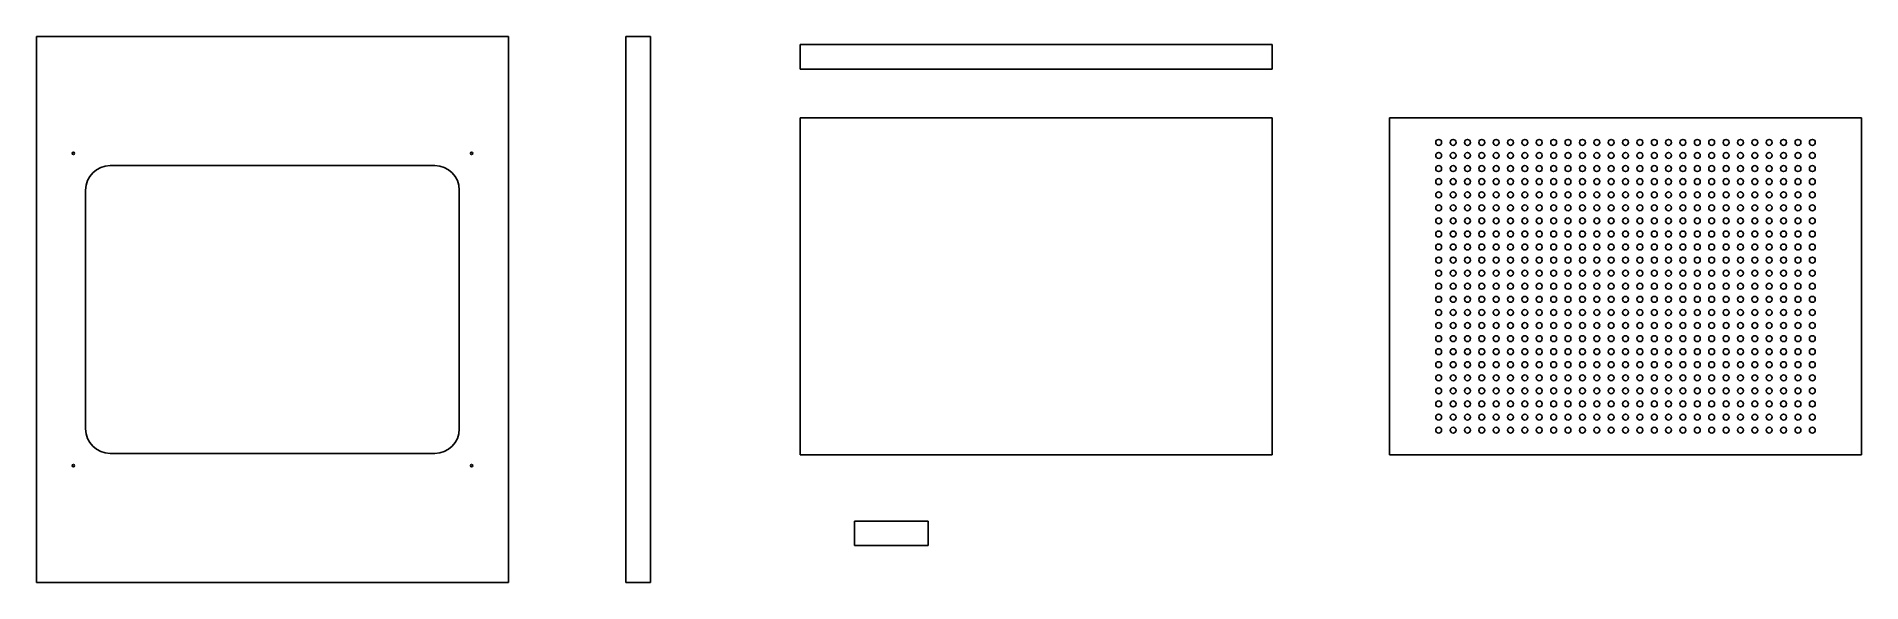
# Model space of a CAD drawing. Header units: millimetres. Extents: x -192 to 1293, y -222 to 222.
import ezdxf

# ---------------------------------------------------------------- set-up
doc = ezdxf.new("R2010")
doc.units = ezdxf.units.MM

msp = doc.modelspace()

# ---------------------------------------------------------------- linework, layer by layer
at = {"color": 7, "linetype": 'Continuous', "lineweight": 25}
for p, q in [((-192, -222), (-192, 222)), ((-192, 222), (192, 222)), ((192, -222), (192, 222)), ((287.5, 222), (287.5, -222)), ((287.5, 222), (307.5, 222)), ((307.5, 222), (307.5, -222)), ((429.2, 195.4), (429.2, 215.4)), ((429.2, 215.4), (813.2, 215.4)), ((813.2, 195.4), (813.2, 215.4)), ((429.2, 195.4), (813.2, 195.4)), ((429.2, -118.1), (429.2, 155.9)), ((813.2, 155.9), (429.2, 155.9)), ((813.2, -118.1), (813.2, 155.9)), ((908.8, 155.9), (1292.8, 155.9)), ((908.8, 155.9), (908.8, -118.1)), ((1292.8, 155.9), (1292.8, -118.1)), ((132, 117), (-132, 117)), ((-152, 97), (-152, -97)), ((152, -97), (152, 97)), ((-132, -117), (132, -117)), ((813.2, -118.1), (429.2, -118.1)), ((908.8, -118.1), (1292.8, -118.1)), ((473.4, -172), (473.4, -192)), ((473.4, -172), (533.4, -172)), ((533.4, -172), (533.4, -192)), ((473.4, -192), (533.4, -192)), ((-192, -222), (192, -222)), ((287.5, -222), (307.5, -222))]:
    msp.add_line(p, q, dxfattribs=at)
for centre, radius in [((948.8, 135.9), 2.4), ((960.5, 135.9), 2.4), ((972.2, 135.9), 2.4), ((983.8, 135.9), 2.4), ((995.5, 135.9), 2.4), ((1007.2, 135.9), 2.4), ((1018.9, 135.9), 2.4), ((1030.6, 135.9), 2.4), ((1042.3, 135.9), 2.4), ((1054, 135.9), 2.4), ((1065.7, 135.9), 2.4), ((1077.4, 135.9), 2.4), ((1089.1, 135.9), 2.4), ((1100.8, 135.9), 2.4), ((1112.5, 135.9), 2.4), ((1124.2, 135.9), 2.4), ((1135.8, 135.9), 2.4), ((1147.5, 135.9), 2.4), ((1159.2, 135.9), 2.4), ((1170.9, 135.9), 2.4), ((1182.6, 135.9), 2.4), ((1194.3, 135.9), 2.4), ((1206, 135.9), 2.4), ((1217.7, 135.9), 2.4), ((1229.4, 135.9), 2.4), ((1241.1, 135.9), 2.4), ((1252.8, 135.9), 2.4), ((-162, 127), 1), ((162, 127), 1), ((948.8, 125.3), 2.4), ((960.5, 125.3), 2.4), ((972.2, 125.3), 2.4), ((983.8, 125.3), 2.4), ((995.5, 125.3), 2.4), ((1007.2, 125.3), 2.4), ((1018.9, 125.3), 2.4), ((1030.6, 125.3), 2.4), ((1042.3, 125.3), 2.4), ((1054, 125.3), 2.4), ((1065.7, 125.3), 2.4), ((1077.4, 125.3), 2.4), ((1089.1, 125.3), 2.4), ((1100.8, 125.3), 2.4), ((1112.5, 125.3), 2.4), ((1124.2, 125.3), 2.4), ((1135.8, 125.3), 2.4), ((1147.5, 125.3), 2.4), ((1159.2, 125.3), 2.4), ((1170.9, 125.3), 2.4), ((1182.6, 125.3), 2.4), ((1194.3, 125.3), 2.4), ((1206, 125.3), 2.4), ((1217.7, 125.3), 2.4), ((1229.4, 125.3), 2.4), ((1241.1, 125.3), 2.4), ((1252.8, 125.3), 2.4), ((948.8, 114.6), 2.4), ((948.8, 104), 2.4), ((960.5, 114.6), 2.4), ((960.5, 104), 2.4), ((972.2, 114.6), 2.4), ((972.2, 104), 2.4), ((983.8, 114.6), 2.4), ((983.8, 104), 2.4), ((995.5, 114.6), 2.4), ((995.5, 104), 2.4), ((1007.2, 114.6), 2.4), ((1007.2, 104), 2.4), ((1018.9, 114.6), 2.4), ((1018.9, 104), 2.4), ((1030.6, 114.6), 2.4), ((1030.6, 104), 2.4), ((1042.3, 114.6), 2.4), ((1042.3, 104), 2.4), ((1054, 114.6), 2.4), ((1054, 104), 2.4), ((1065.7, 114.6), 2.4), ((1065.7, 104), 2.4), ((1077.4, 114.6), 2.4), ((1077.4, 104), 2.4), ((1089.1, 114.6), 2.4), ((1089.1, 104), 2.4), ((1100.8, 114.6), 2.4), ((1100.8, 104), 2.4), ((1112.5, 114.6), 2.4), ((1112.5, 104), 2.4), ((1124.2, 114.6), 2.4), ((1124.2, 104), 2.4), ((1135.8, 114.6), 2.4), ((1135.8, 104), 2.4), ((1147.5, 114.6), 2.4), ((1147.5, 104), 2.4), ((1159.2, 114.6), 2.4), ((1159.2, 104), 2.4), ((1170.9, 114.6), 2.4), ((1170.9, 104), 2.4), ((1182.6, 114.6), 2.4), ((1182.6, 104), 2.4), ((1194.3, 114.6), 2.4), ((1194.3, 104), 2.4), ((1206, 114.6), 2.4), ((1206, 104), 2.4), ((1217.7, 114.6), 2.4), ((1217.7, 104), 2.4), ((1229.4, 114.6), 2.4), ((1229.4, 104), 2.4), ((1241.1, 114.6), 2.4), ((1241.1, 104), 2.4), ((1252.8, 114.6), 2.4), ((1252.8, 104), 2.4), ((948.8, 93.3), 2.4), ((960.5, 93.3), 2.4), ((972.2, 93.3), 2.4), ((983.8, 93.3), 2.4), ((995.5, 93.3), 2.4), ((1007.2, 93.3), 2.4), ((1018.9, 93.3), 2.4), ((1030.6, 93.3), 2.4), ((1042.3, 93.3), 2.4), ((1054, 93.3), 2.4), ((1065.7, 93.3), 2.4), ((1077.4, 93.3), 2.4), ((1089.1, 93.3), 2.4), ((1100.8, 93.3), 2.4), ((1112.5, 93.3), 2.4), ((1124.2, 93.3), 2.4), ((1135.8, 93.3), 2.4), ((1147.5, 93.3), 2.4), ((1159.2, 93.3), 2.4), ((1170.9, 93.3), 2.4), ((1182.6, 93.3), 2.4), ((1194.3, 93.3), 2.4), ((1206, 93.3), 2.4), ((1217.7, 93.3), 2.4), ((1229.4, 93.3), 2.4), ((1241.1, 93.3), 2.4), ((1252.8, 93.3), 2.4), ((948.8, 82.7), 2.4), ((948.8, 72.1), 2.4), ((960.5, 82.7), 2.4), ((960.5, 72.1), 2.4), ((972.2, 82.7), 2.4), ((972.2, 72.1), 2.4), ((983.8, 82.7), 2.4), ((983.8, 72.1), 2.4), ((995.5, 82.7), 2.4), ((995.5, 72.1), 2.4), ((1007.2, 82.7), 2.4), ((1007.2, 72.1), 2.4), ((1018.9, 82.7), 2.4), ((1018.9, 72.1), 2.4), ((1030.6, 82.7), 2.4), ((1030.6, 72.1), 2.4), ((1042.3, 82.7), 2.4), ((1042.3, 72.1), 2.4), ((1054, 82.7), 2.4), ((1054, 72.1), 2.4), ((1065.7, 82.7), 2.4), ((1065.7, 72.1), 2.4), ((1077.4, 82.7), 2.4), ((1077.4, 72.1), 2.4), ((1089.1, 82.7), 2.4), ((1089.1, 72.1), 2.4), ((1100.8, 82.7), 2.4), ((1100.8, 72.1), 2.4), ((1112.5, 82.7), 2.4), ((1112.5, 72.1), 2.4), ((1124.2, 82.7), 2.4), ((1124.2, 72.1), 2.4), ((1135.8, 82.7), 2.4), ((1135.8, 72.1), 2.4), ((1147.5, 82.7), 2.4), ((1147.5, 72.1), 2.4), ((1159.2, 82.7), 2.4), ((1159.2, 72.1), 2.4), ((1170.9, 82.7), 2.4), ((1170.9, 72.1), 2.4), ((1182.6, 82.7), 2.4), ((1182.6, 72.1), 2.4), ((1194.3, 82.7), 2.4), ((1194.3, 72.1), 2.4), ((1206, 82.7), 2.4), ((1206, 72.1), 2.4), ((1217.7, 82.7), 2.4), ((1217.7, 72.1), 2.4), ((1229.4, 82.7), 2.4), ((1229.4, 72.1), 2.4), ((1241.1, 82.7), 2.4), ((1241.1, 72.1), 2.4), ((1252.8, 82.7), 2.4), ((1252.8, 72.1), 2.4), ((948.8, 61.4), 2.4), ((960.5, 61.4), 2.4), ((972.2, 61.4), 2.4), ((983.8, 61.4), 2.4), ((995.5, 61.4), 2.4), ((1007.2, 61.4), 2.4), ((1018.9, 61.4), 2.4), ((1030.6, 61.4), 2.4), ((1042.3, 61.4), 2.4), ((1054, 61.4), 2.4), ((1065.7, 61.4), 2.4), ((1077.4, 61.4), 2.4), ((1089.1, 61.4), 2.4), ((1100.8, 61.4), 2.4), ((1112.5, 61.4), 2.4), ((1124.2, 61.4), 2.4), ((1135.8, 61.4), 2.4), ((1147.5, 61.4), 2.4), ((1159.2, 61.4), 2.4), ((1170.9, 61.4), 2.4), ((1182.6, 61.4), 2.4), ((1194.3, 61.4), 2.4), ((1206, 61.4), 2.4), ((1217.7, 61.4), 2.4), ((1229.4, 61.4), 2.4), ((1241.1, 61.4), 2.4), ((1252.8, 61.4), 2.4), ((948.8, 50.8), 2.4), ((960.5, 50.8), 2.4), ((972.2, 50.8), 2.4), ((983.8, 50.8), 2.4), ((995.5, 50.8), 2.4), ((1007.2, 50.8), 2.4), ((1018.9, 50.8), 2.4), ((1030.6, 50.8), 2.4), ((1042.3, 50.8), 2.4), ((1054, 50.8), 2.4), ((1065.7, 50.8), 2.4), ((1077.4, 50.8), 2.4), ((1089.1, 50.8), 2.4), ((1100.8, 50.8), 2.4), ((1112.5, 50.8), 2.4), ((1124.2, 50.8), 2.4), ((1135.8, 50.8), 2.4), ((1147.5, 50.8), 2.4), ((1159.2, 50.8), 2.4), ((1170.9, 50.8), 2.4), ((1182.6, 50.8), 2.4), ((1194.3, 50.8), 2.4), ((1206, 50.8), 2.4), ((1217.7, 50.8), 2.4), ((1229.4, 50.8), 2.4), ((1241.1, 50.8), 2.4), ((1252.8, 50.8), 2.4), ((948.8, 40.2), 2.4), ((948.8, 29.5), 2.4), ((960.5, 40.2), 2.4), ((960.5, 29.5), 2.4), ((972.2, 40.2), 2.4), ((972.2, 29.5), 2.4), ((983.8, 40.2), 2.4), ((983.8, 29.5), 2.4), ((995.5, 40.2), 2.4), ((995.5, 29.5), 2.4), ((1007.2, 40.2), 2.4), ((1007.2, 29.5), 2.4), ((1018.9, 40.2), 2.4), ((1018.9, 29.5), 2.4), ((1030.6, 40.2), 2.4), ((1030.6, 29.5), 2.4), ((1042.3, 40.2), 2.4), ((1042.3, 29.5), 2.4), ((1054, 40.2), 2.4), ((1054, 29.5), 2.4), ((1065.7, 40.2), 2.4), ((1065.7, 29.5), 2.4), ((1077.4, 40.2), 2.4), ((1077.4, 29.5), 2.4), ((1089.1, 40.2), 2.4), ((1089.1, 29.5), 2.4), ((1100.8, 40.2), 2.4), ((1100.8, 29.5), 2.4), ((1112.5, 40.2), 2.4), ((1112.5, 29.5), 2.4), ((1124.2, 40.2), 2.4), ((1124.2, 29.5), 2.4), ((1135.8, 40.2), 2.4), ((1135.8, 29.5), 2.4), ((1147.5, 40.2), 2.4), ((1147.5, 29.5), 2.4), ((1159.2, 40.2), 2.4), ((1159.2, 29.5), 2.4), ((1170.9, 40.2), 2.4), ((1170.9, 29.5), 2.4), ((1182.6, 40.2), 2.4), ((1182.6, 29.5), 2.4), ((1194.3, 40.2), 2.4), ((1194.3, 29.5), 2.4), ((1206, 40.2), 2.4), ((1206, 29.5), 2.4), ((1217.7, 40.2), 2.4), ((1217.7, 29.5), 2.4), ((1229.4, 40.2), 2.4), ((1229.4, 29.5), 2.4), ((1241.1, 40.2), 2.4), ((1241.1, 29.5), 2.4), ((1252.8, 40.2), 2.4), ((1252.8, 29.5), 2.4), ((948.8, 18.9), 2.4), ((960.5, 18.9), 2.4), ((972.2, 18.9), 2.4), ((983.8, 18.9), 2.4), ((995.5, 18.9), 2.4), ((1007.2, 18.9), 2.4), ((1018.9, 18.9), 2.4), ((1030.6, 18.9), 2.4), ((1042.3, 18.9), 2.4), ((1054, 18.9), 2.4), ((1065.7, 18.9), 2.4), ((1077.4, 18.9), 2.4), ((1089.1, 18.9), 2.4), ((1100.8, 18.9), 2.4), ((1112.5, 18.9), 2.4), ((1124.2, 18.9), 2.4), ((1135.8, 18.9), 2.4), ((1147.5, 18.9), 2.4), ((1159.2, 18.9), 2.4), ((1170.9, 18.9), 2.4), ((1182.6, 18.9), 2.4), ((1194.3, 18.9), 2.4), ((1206, 18.9), 2.4), ((1217.7, 18.9), 2.4), ((1229.4, 18.9), 2.4), ((1241.1, 18.9), 2.4), ((1252.8, 18.9), 2.4), ((948.8, 8.3), 2.4), ((948.8, -2.4), 2.4), ((960.5, 8.3), 2.4), ((960.5, -2.4), 2.4), ((972.2, 8.3), 2.4), ((972.2, -2.4), 2.4), ((983.8, 8.3), 2.4), ((983.8, -2.4), 2.4), ((995.5, 8.3), 2.4), ((995.5, -2.4), 2.4), ((1007.2, 8.3), 2.4), ((1007.2, -2.4), 2.4), ((1018.9, 8.3), 2.4), ((1018.9, -2.4), 2.4), ((1030.6, 8.3), 2.4), ((1030.6, -2.4), 2.4), ((1042.3, 8.3), 2.4), ((1042.3, -2.4), 2.4), ((1054, 8.3), 2.4), ((1054, -2.4), 2.4), ((1065.7, 8.3), 2.4), ((1065.7, -2.4), 2.4), ((1077.4, 8.3), 2.4), ((1077.4, -2.4), 2.4), ((1089.1, 8.3), 2.4), ((1089.1, -2.4), 2.4), ((1100.8, 8.3), 2.4), ((1100.8, -2.4), 2.4), ((1112.5, 8.3), 2.4), ((1112.5, -2.4), 2.4), ((1124.2, 8.3), 2.4), ((1124.2, -2.4), 2.4), ((1135.8, 8.3), 2.4), ((1135.8, -2.4), 2.4), ((1147.5, 8.3), 2.4), ((1147.5, -2.4), 2.4), ((1159.2, 8.3), 2.4), ((1159.2, -2.4), 2.4), ((1170.9, 8.3), 2.4), ((1170.9, -2.4), 2.4), ((1182.6, 8.3), 2.4), ((1182.6, -2.4), 2.4), ((1194.3, 8.3), 2.4), ((1194.3, -2.4), 2.4), ((1206, 8.3), 2.4), ((1206, -2.4), 2.4), ((1217.7, 8.3), 2.4), ((1217.7, -2.4), 2.4), ((1229.4, 8.3), 2.4), ((1229.4, -2.4), 2.4), ((1241.1, 8.3), 2.4), ((1241.1, -2.4), 2.4), ((1252.8, 8.3), 2.4), ((1252.8, -2.4), 2.4), ((948.8, -13), 2.4), ((960.5, -13), 2.4), ((972.2, -13), 2.4), ((983.8, -13), 2.4), ((995.5, -13), 2.4), ((1007.2, -13), 2.4), ((1018.9, -13), 2.4), ((1030.6, -13), 2.4), ((1042.3, -13), 2.4), ((1054, -13), 2.4), ((1065.7, -13), 2.4), ((1077.4, -13), 2.4), ((1089.1, -13), 2.4), ((1100.8, -13), 2.4), ((1112.5, -13), 2.4), ((1124.2, -13), 2.4), ((1135.8, -13), 2.4), ((1147.5, -13), 2.4), ((1159.2, -13), 2.4), ((1170.9, -13), 2.4), ((1182.6, -13), 2.4), ((1194.3, -13), 2.4), ((1206, -13), 2.4), ((1217.7, -13), 2.4), ((1229.4, -13), 2.4), ((1241.1, -13), 2.4), ((1252.8, -13), 2.4), ((948.8, -23.7), 2.4), ((960.5, -23.7), 2.4), ((972.2, -23.7), 2.4), ((983.8, -23.7), 2.4), ((995.5, -23.7), 2.4), ((1007.2, -23.7), 2.4), ((1018.9, -23.7), 2.4), ((1030.6, -23.7), 2.4), ((1042.3, -23.7), 2.4), ((1054, -23.7), 2.4), ((1065.7, -23.7), 2.4), ((1077.4, -23.7), 2.4), ((1089.1, -23.7), 2.4), ((1100.8, -23.7), 2.4), ((1112.5, -23.7), 2.4), ((1124.2, -23.7), 2.4), ((1135.8, -23.7), 2.4), ((1147.5, -23.7), 2.4), ((1159.2, -23.7), 2.4), ((1170.9, -23.7), 2.4), ((1182.6, -23.7), 2.4), ((1194.3, -23.7), 2.4), ((1206, -23.7), 2.4), ((1217.7, -23.7), 2.4), ((1229.4, -23.7), 2.4), ((1241.1, -23.7), 2.4), ((1252.8, -23.7), 2.4), ((948.8, -34.3), 2.4), ((948.8, -44.9), 2.4), ((960.5, -34.3), 2.4), ((960.5, -44.9), 2.4), ((972.2, -34.3), 2.4), ((972.2, -44.9), 2.4), ((983.8, -34.3), 2.4), ((983.8, -44.9), 2.4), ((995.5, -34.3), 2.4), ((995.5, -44.9), 2.4), ((1007.2, -34.3), 2.4), ((1007.2, -44.9), 2.4), ((1018.9, -34.3), 2.4), ((1018.9, -44.9), 2.4), ((1030.6, -34.3), 2.4), ((1030.6, -44.9), 2.4), ((1042.3, -34.3), 2.4), ((1042.3, -44.9), 2.4), ((1054, -34.3), 2.4), ((1054, -44.9), 2.4), ((1065.7, -34.3), 2.4), ((1065.7, -44.9), 2.4), ((1077.4, -34.3), 2.4), ((1077.4, -44.9), 2.4), ((1089.1, -34.3), 2.4), ((1089.1, -44.9), 2.4), ((1100.8, -34.3), 2.4), ((1100.8, -44.9), 2.4), ((1112.5, -34.3), 2.4), ((1112.5, -44.9), 2.4), ((1124.2, -34.3), 2.4), ((1124.2, -44.9), 2.4), ((1135.8, -34.3), 2.4), ((1135.8, -44.9), 2.4), ((1147.5, -34.3), 2.4), ((1147.5, -44.9), 2.4), ((1159.2, -34.3), 2.4), ((1159.2, -44.9), 2.4), ((1170.9, -34.3), 2.4), ((1170.9, -44.9), 2.4), ((1182.6, -34.3), 2.4), ((1182.6, -44.9), 2.4), ((1194.3, -34.3), 2.4), ((1194.3, -44.9), 2.4), ((1206, -34.3), 2.4), ((1206, -44.9), 2.4), ((1217.7, -34.3), 2.4), ((1217.7, -44.9), 2.4), ((1229.4, -34.3), 2.4), ((1229.4, -44.9), 2.4), ((1241.1, -34.3), 2.4), ((1241.1, -44.9), 2.4), ((1252.8, -34.3), 2.4), ((1252.8, -44.9), 2.4), ((948.8, -55.6), 2.4), ((960.5, -55.6), 2.4), ((972.2, -55.6), 2.4), ((983.8, -55.6), 2.4), ((995.5, -55.6), 2.4), ((1007.2, -55.6), 2.4), ((1018.9, -55.6), 2.4), ((1030.6, -55.6), 2.4), ((1042.3, -55.6), 2.4), ((1054, -55.6), 2.4), ((1065.7, -55.6), 2.4), ((1077.4, -55.6), 2.4), ((1089.1, -55.6), 2.4), ((1100.8, -55.6), 2.4), ((1112.5, -55.6), 2.4), ((1124.2, -55.6), 2.4), ((1135.8, -55.6), 2.4), ((1147.5, -55.6), 2.4), ((1159.2, -55.6), 2.4), ((1170.9, -55.6), 2.4), ((1182.6, -55.6), 2.4), ((1194.3, -55.6), 2.4), ((1206, -55.6), 2.4), ((1217.7, -55.6), 2.4), ((1229.4, -55.6), 2.4), ((1241.1, -55.6), 2.4), ((1252.8, -55.6), 2.4), ((948.8, -66.2), 2.4), ((960.5, -66.2), 2.4), ((972.2, -66.2), 2.4), ((983.8, -66.2), 2.4), ((995.5, -66.2), 2.4), ((1007.2, -66.2), 2.4), ((1018.9, -66.2), 2.4), ((1030.6, -66.2), 2.4), ((1042.3, -66.2), 2.4), ((1054, -66.2), 2.4), ((1065.7, -66.2), 2.4), ((1077.4, -66.2), 2.4), ((1089.1, -66.2), 2.4), ((1100.8, -66.2), 2.4), ((1112.5, -66.2), 2.4), ((1124.2, -66.2), 2.4), ((1135.8, -66.2), 2.4), ((1147.5, -66.2), 2.4), ((1159.2, -66.2), 2.4), ((1170.9, -66.2), 2.4), ((1182.6, -66.2), 2.4), ((1194.3, -66.2), 2.4), ((1206, -66.2), 2.4), ((1217.7, -66.2), 2.4), ((1229.4, -66.2), 2.4), ((1241.1, -66.2), 2.4), ((1252.8, -66.2), 2.4), ((948.8, -76.8), 2.4), ((948.8, -87.5), 2.4), ((960.5, -76.8), 2.4), ((960.5, -87.5), 2.4), ((972.2, -76.8), 2.4), ((972.2, -87.5), 2.4), ((983.8, -76.8), 2.4), ((983.8, -87.5), 2.4), ((995.5, -76.8), 2.4), ((995.5, -87.5), 2.4), ((1007.2, -76.8), 2.4), ((1007.2, -87.5), 2.4), ((1018.9, -76.8), 2.4), ((1018.9, -87.5), 2.4), ((1030.6, -76.8), 2.4), ((1030.6, -87.5), 2.4), ((1042.3, -76.8), 2.4), ((1042.3, -87.5), 2.4), ((1054, -76.8), 2.4), ((1054, -87.5), 2.4), ((1065.7, -76.8), 2.4), ((1065.7, -87.5), 2.4), ((1077.4, -76.8), 2.4), ((1077.4, -87.5), 2.4), ((1089.1, -76.8), 2.4), ((1089.1, -87.5), 2.4), ((1100.8, -76.8), 2.4), ((1100.8, -87.5), 2.4), ((1112.5, -76.8), 2.4), ((1112.5, -87.5), 2.4), ((1124.2, -76.8), 2.4), ((1124.2, -87.5), 2.4), ((1135.8, -76.8), 2.4), ((1135.8, -87.5), 2.4), ((1147.5, -76.8), 2.4), ((1147.5, -87.5), 2.4), ((1159.2, -76.8), 2.4), ((1159.2, -87.5), 2.4), ((1170.9, -76.8), 2.4), ((1170.9, -87.5), 2.4), ((1182.6, -76.8), 2.4), ((1182.6, -87.5), 2.4), ((1194.3, -76.8), 2.4), ((1194.3, -87.5), 2.4), ((1206, -76.8), 2.4), ((1206, -87.5), 2.4), ((1217.7, -76.8), 2.4), ((1217.7, -87.5), 2.4), ((1229.4, -76.8), 2.4), ((1229.4, -87.5), 2.4), ((1241.1, -76.8), 2.4), ((1241.1, -87.5), 2.4), ((1252.8, -76.8), 2.4), ((1252.8, -87.5), 2.4), ((948.8, -98.1), 2.4), ((960.5, -98.1), 2.4), ((972.2, -98.1), 2.4), ((983.8, -98.1), 2.4), ((995.5, -98.1), 2.4), ((1007.2, -98.1), 2.4), ((1018.9, -98.1), 2.4), ((1030.6, -98.1), 2.4), ((1042.3, -98.1), 2.4), ((1054, -98.1), 2.4), ((1065.7, -98.1), 2.4), ((1077.4, -98.1), 2.4), ((1089.1, -98.1), 2.4), ((1100.8, -98.1), 2.4), ((1112.5, -98.1), 2.4), ((1124.2, -98.1), 2.4), ((1135.8, -98.1), 2.4), ((1147.5, -98.1), 2.4), ((1159.2, -98.1), 2.4), ((1170.9, -98.1), 2.4), ((1182.6, -98.1), 2.4), ((1194.3, -98.1), 2.4), ((1206, -98.1), 2.4), ((1217.7, -98.1), 2.4), ((1229.4, -98.1), 2.4), ((1241.1, -98.1), 2.4), ((1252.8, -98.1), 2.4), ((-162, -127), 1), ((162, -127), 1)]:
    msp.add_circle(centre, radius, dxfattribs=at)
for centre, start, end in [((-132, 97), 90, 180), ((132, 97), 0, 90), ((-132, -97), 180, 270), ((132, -97), 270, 0)]:
    msp.add_arc(centre, 20, start, end, dxfattribs=at)

doc.saveas('drawing.dxf')
